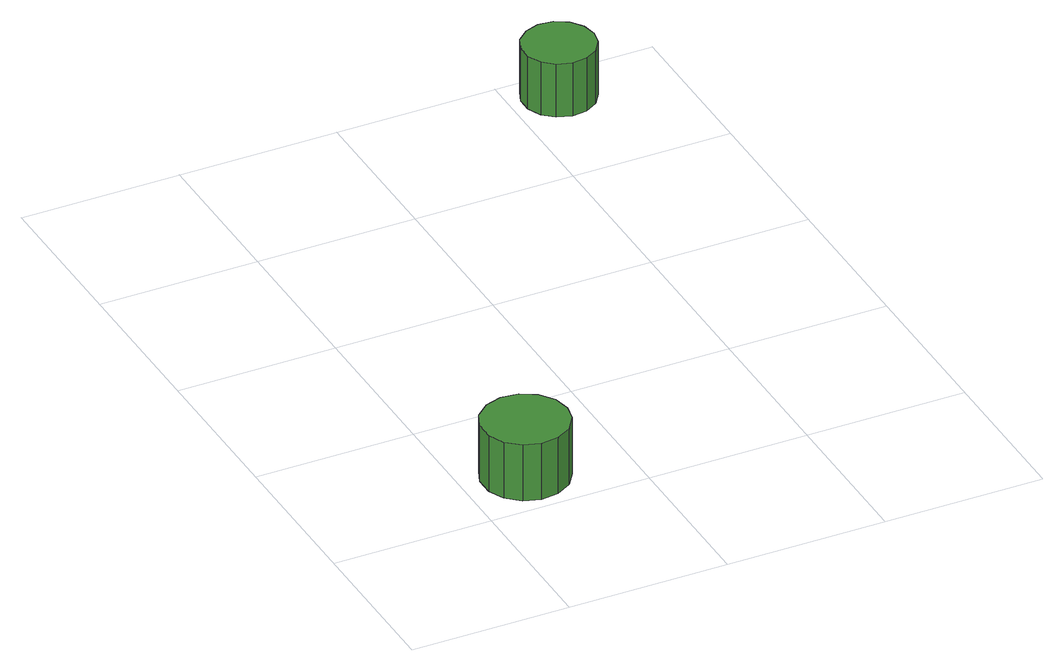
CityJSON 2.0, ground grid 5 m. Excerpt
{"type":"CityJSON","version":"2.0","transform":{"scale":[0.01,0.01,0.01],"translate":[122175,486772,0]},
"CityObjects":{
"tree1":{"type":"SolitaryVegetationObject","attributes":{"function":"something"},"geometry":[{"type":"MultiSurface","lod":"1","boundaries":[[[0,1,2,3,4,5,6,7,8,9,10,11,12,13,14]],[[15,16,17,18,19,20,21,22,23,24,25,26,27,28,29]],[[0,29,28,1]],[[1,28,27,2]],[[2,27,26,3]],[[3,26,25,4]],[[4,25,24,5]],[[5,24,23,6]],[[6,23,22,7]],[[7,22,21,8]],[[8,21,20,9]],[[9,20,19,10]],[[10,19,18,11]],[[11,18,17,12]],[[12,17,16,13]],[[13,16,15,14]],[[14,15,29,0]]]}]},
"tree2":{"type":"SolitaryVegetationObject","attributes":{"function":"something"},"geometry":[{"type":"MultiSurface","lod":"1","boundaries":[[[30,31,32,33,34,35,36,37,38,39,40,41,42,43,44]],[[45,46,47,48,49,50,51,52,53,54,55,56,57,58,59]],[[30,59,58,31]],[[31,58,57,32]],[[32,57,56,33]],[[33,56,55,34]],[[34,55,54,35]],[[35,54,53,36]],[[36,53,52,37]],[[37,52,51,38]],[[38,51,50,39]],[[39,50,49,40]],[[40,49,48,41]],[[41,48,47,42]],[[42,47,46,43]],[[43,46,45,44]],[[44,45,59,30]]]}]}
},
"vertices":[
[325,169,238],[314,223,238],[281,268,238],[233,296,238],[178,302,238],[125,285,238],[83,248,238],[61,197,238],[61,141,238],[83,90,238],[125,53,238],[178,36,238],[233,42,238],[281,70,238],[314,115,238],[314,115,48],[281,70,48],[233,42,48],[178,36,48],[125,53,48],[83,90,48],[61,141,48],[61,197,48],[83,248,48],[125,285,48],[178,302,48],[233,296,48],[281,268,48],[314,223,48],[325,169,48],
[1255,1876,238],[1245,1922,238],[1218,1960,238],[1178,1983,238],[1131,1988,238],[1087,1973,238],[1052,1942,238],[1033,1900,238],[1033,1853,238],[1052,1810,238],[1087,1779,238],[1131,1765,238],[1178,1770,238],[1218,1793,238],[1245,1831,238],[1245,1831,59],[1218,1793,59],[1178,1770,59],[1131,1765,59],[1087,1779,59],[1052,1810,59],[1033,1853,59],[1033,1900,59],[1052,1942,59],[1087,1973,59],[1131,1988,59],[1178,1983,59],[1218,1960,59],[1245,1922,59],[1255,1876,59]
]}
